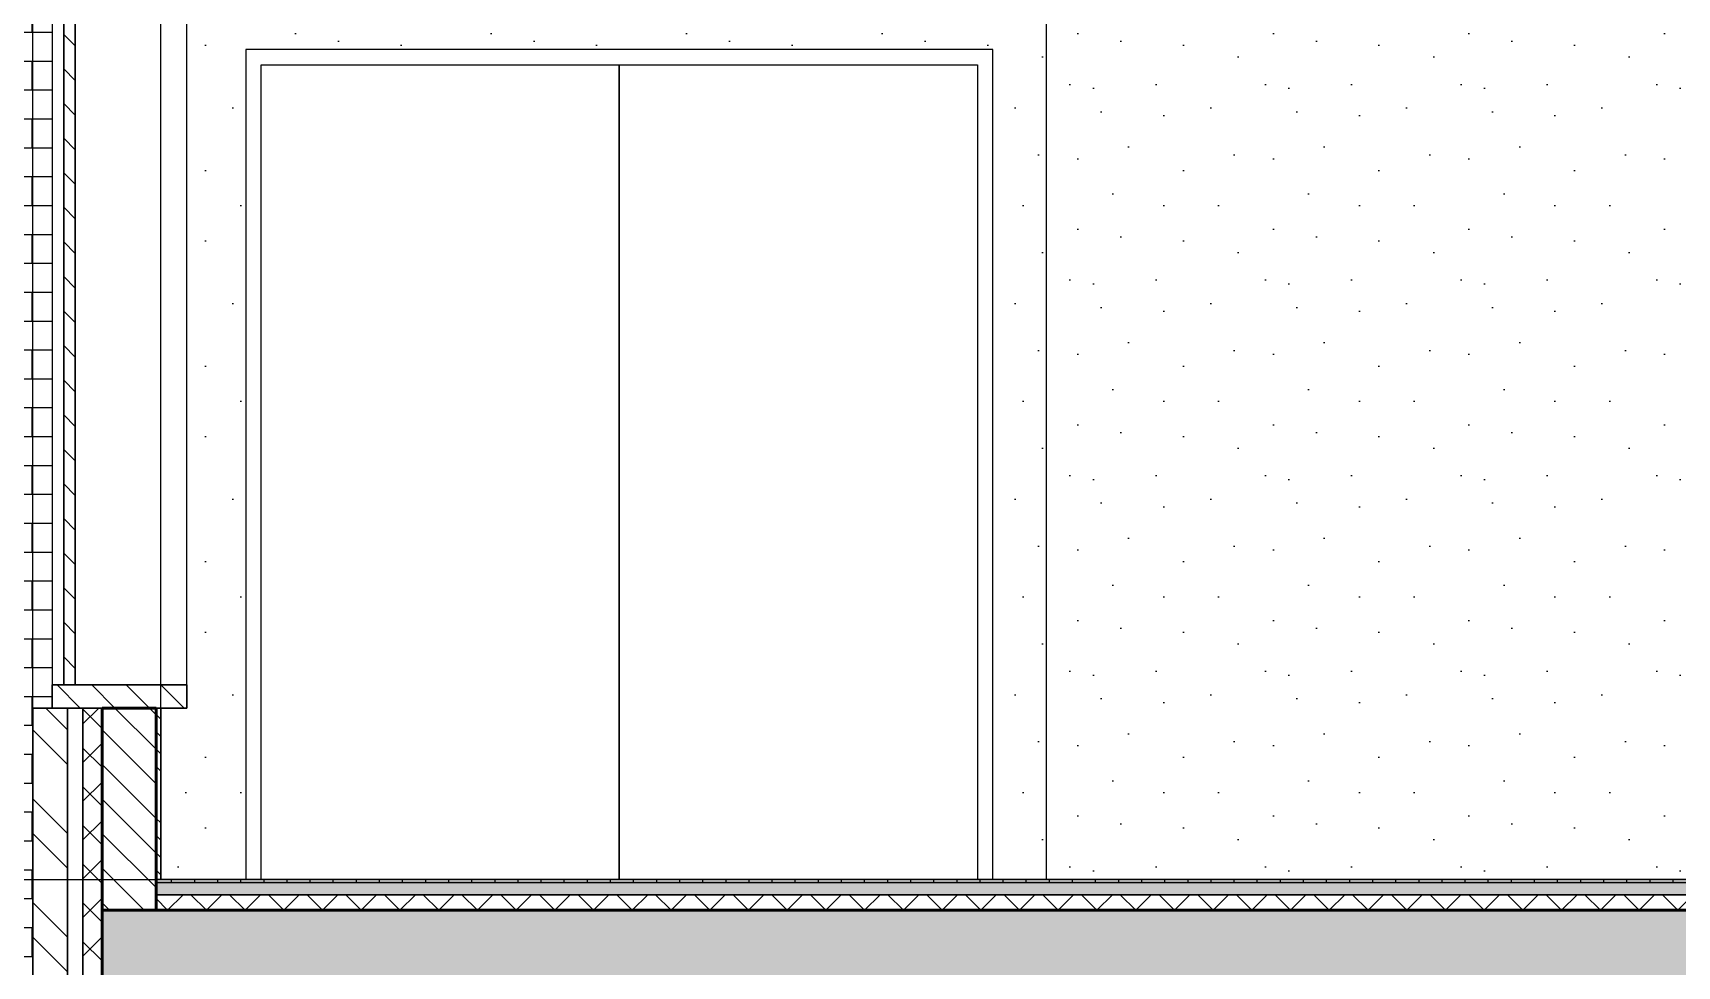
# Model space of a CAD drawing. Header units: millimetres. Extents: x -100 to 224448, y 0 to 22177.
# Drawn here: x 132902 to 137173, y 6875 to 9298 of the extents above; entities that cross this region are included whole.
import ezdxf

# ---------------------------------------------------------------- set-up
doc = ezdxf.new("R2010")
doc.units = ezdxf.units.MM
doc.layers.get('0').update_dxf_attribs({"true_color": 0xdfdfdf})
for name, color, linetype, lineweight in [('Background_Air', 7, 'Continuous', 9), ('Background_Concrete_ Reinforced', 7, 'Continuous', 9), ('Background_Floor_ Ceramic Tiles', 7, 'Continuous', 9), ('Background_Gypsum Board', 7, 'Continuous', 9), ('Background_Insulation_ Extruded Polystyrene', 7, 'Continuous', 9), ('Background_Insulation_ Polyurethane Foam', 7, 'Continuous', 9), ('Background_Plaster_ Cement', 7, 'Continuous', 9), ('Background_Screed', 7, 'Continuous', 9), ('Background_Supporting Wall_ Brick', 7, 'Continuous', 9), ('Boundary_Concrete_ Reinforced', 99, 'Continuous', 50), ('Boundary_Supporting Wall_ Brick', 14, 'Continuous', 50)]:
    doc.layers.add(name, color=color, linetype=linetype, lineweight=lineweight)
for name, color, linetype in [('Background_DOOR_FRAME', 253, 'Continuous'), ('Background_DOOR_PANEL', 255, 'Continuous'), ('Background_Front bricks', 7, 'Continuous'), ('Background_GLASS', 161, 'Continuous'), ('Background_WINDOW_FRAME', 253, 'Continuous'), ('Boundary_Air', 7, 'Continuous'), ('Boundary_Cavity Wall_ Front', 7, 'Continuous'), ('Boundary_Floor_ Ceramic Tiles', 7, 'Continuous'), ('Boundary_Front bricks', 7, 'Continuous'), ('Boundary_GLASS', 161, 'Continuous'), ('Boundary_Gypsum Board', 54, 'Continuous'), ('Boundary_Insulation_ Extruded Polystyrene', 42, 'Continuous'), ('Boundary_Insulation_ Polyurethane Foam', 42, 'Continuous'), ('Boundary_Screed', 7, 'Continuous'), ('Boundary_WINDOW_FRAME', 253, 'Continuous'), ('Elevation_Front bricks', 7, 'Continuous'), ('Elevation_Plaster_ Cement', 7, 'Continuous'), ('Fill_Concrete_ Reinforced', 85, 'Continuous'), ('Fill_Floor_ Ceramic Tiles', 251, 'Continuous'), ('Fill_Front bricks', 7, 'Continuous'), ('Fill_GLASS', 161, 'Continuous'), ('Fill_Gypsum Board', 251, 'Continuous'), ('Fill_Insulation_ Extruded Polystyrene', 42, 'Continuous'), ('Fill_Insulation_ Polyurethane Foam', 42, 'Continuous'), ('Fill_Screed', 251, 'Continuous'), ('Fill_Supporting Wall_ Brick', 11, 'Continuous'), ('Fill_WINDOW_FRAME', 253, 'Continuous'), ('Viewport border', 7, 'Continuous')]:
    doc.layers.add(name, color=color, linetype=linetype)
doc.layers.add('BIM_ROOM_LINES', color=7, linetype='Continuous', plot=False)
pattern_1 = [(45, (-3002.4, 80), (-44.90128, 44.90128), [])]
pattern_2 = [(45, (-3002.4, 80), (-50.28943, 50.28943), []), (135, (-3002.4, 80), (-50.28943, -50.28943), [])]

# ---------------------------------------------------------------- blocks, each defined once
blk = doc.blocks.new("BB'__section__..%5CMainBuilding.dwg", base_point=(1833.3, -3770))
at = {"layer": 'Elevation_Front bricks'}
h = blk.add_hatch(dxfattribs=at)
h.set_pattern_fill('V_MASONRY300x75', color=256, scale=10, style=0)
h.paths.add_polyline_path([(3002.4, 3080), (12002.4, 3080), (12002.4, 3775), (12002.4, 6135), (12002.4, 6330), (3002.4, 6330)])
h = blk.add_hatch(dxfattribs=at)
h.set_pattern_fill('V_MASONRY300x75', color=256, scale=10, style=0)
h.paths.add_polyline_path([(12052.4, 3835), (12052.4, 6075), (12052.4, 6135), (12002.4, 6135), (12002.4, 3775), (12052.4, 3775)])
at = {"layer": 'Elevation_Plaster_ Cement'}
h = blk.add_hatch(dxfattribs=at)
h.set_pattern_fill('DOTS2', color=256, scale=20, style=0)
h.paths.add_polyline_path([(12402.4, 3835), (12402.4, 3775), (12334.4, 3775), (12334.4, 3330), (12555.6, 3330), (12555.6, 5485), (14495.6, 5485), (14495.6, 3330), (14635, 3330), (14635, 6330), (12334.4, 6330), (12334.4, 6135), (12402.4, 6135), (12402.4, 6075)])
h = blk.add_hatch(dxfattribs=at)
h.set_pattern_fill('DOTS2', color=256, scale=20, style=0)
h.paths.add_polyline_path([(16106.9, 6041.7), (16147.8, 6041.7, 0.414214), (16167.7, 6061.6), (16167.7, 6293.4, 0.414214), (16147.8, 6313.3), (16106.9, 6313.3), (16106.9, 6330), (14635, 6330), (14635, 3330), (21230.4, 3330), (21230.4, 6330), (21175.9, 6330), (21175.9, 6313.3), (21135, 6313.3, 0.414214), (21115.1, 6293.4), (21115.1, 6061.6, 0.414214), (21135, 6041.7), (21175.9, 6041.7), (21175.9, 6025), (21036.9, 6025), (21036.9, 6041.7), (21077.8, 6041.7, 0.414214), (21097.7, 6061.6), (21097.7, 6293.4, 0.414214), (21077.8, 6313.3), (21036.9, 6313.3), (21036.9, 6330), (16245.9, 6330), (16245.9, 6313.3), (16205, 6313.3, 0.414214), (16185.1, 6293.4), (16185.1, 6061.6, 0.414214), (16205, 6041.7), (16245.9, 6041.7), (16245.9, 6025), (16106.9, 6025)])
at = {"layer": 'Fill_Concrete_ Reinforced', "extrusion": (3.73972e-32, 4.56433e-28, -1)}
h = blk.add_hatch(dxfattribs=at)
h.set_pattern_fill('CONCRETE1', color=256, scale=20, angle=15, style=0)
h.set_pattern_definition([(15, (-3002.4, 80), (287.368, 497.736), [50.8, -355.6]), (105, (-3002.4, 80), (-497.736, 287.368), [50.8, -355.6]), (150, (-2953.33, 93.15), (-392.5523, -105.184), [71.842, -502.894]), (15, (-3012.5, 313.96), (287.368, 497.736), [50.8, -355.6]), (60, (-2981.4, 296), (-105.184, 392.5523), [35.921, -538.815]), (150, (-2981.4, 296), (-392.5523, -105.184), [35.921, -538.815]), (15, (-2891.6, 451.54), (287.368, 497.736), [71.842, -334.558]), (60, (-2891.6, 451.54), (-105.184, 392.5523), [50.8, -523.936]), (150, (-2822.2, 470.13), (-392.5523, -105.184), [50.8, -523.936]), (105, (-2758.8, 250.45), (-497.736, 287.368), [50.8, -355.6]), (60, (-2758.82, 250.45), (-105.184, 392.5523), [35.921, -538.815]), (150, (-2740.86, 281.56), (-392.5523, -105.184), [35.921, -538.815]), (15, (-2979.63, 191.3), (287.368, 497.736), [25.4, -340.36]), (15, (-2711.5, 368.3), (287.368, 497.736), [25.4, -340.36]), (105, (-2847.33, 384.5), (-497.736, 287.368), [25.4, -340.36]), (150, (-2739.1, 176.85), (-392.5523, -105.184), [35.921, -538.815]), (150, (-2983.15, 400.7), (-392.5523, -105.184), [35.921, -538.815]), (60, (-2852.9, 258.1), (-105.184, 392.5523), [35.921, -538.815]), (105, (-2880.6, 165.23), (-497.736, 287.368), [6.35, -400.05]), (105, (-2906.6, 335.76), (-497.736, 287.368), [6.35, -400.05]), (105, (-2740.65, 452.54), (-497.736, 287.368), [6.35, -400.05]), (105, (-2678.64, 245.64), (-497.736, 287.368), [6.35, -400.05])])
h.paths.add_polyline_path([(-21382.4, 3080), (-21382.4, 3250), (-21242.4, 3250), (-12322.4, 3250), (-12182.4, 3250), (-12182.4, 3080)])
at = {"layer": 'Fill_Floor_ Ceramic Tiles', "extrusion": (3.91018e-31, 1.11885e-25, -1)}
h = blk.add_hatch(dxfattribs=at)
h.set_pattern_fill('_USER', color=256, scale=60, angle=90, style=0, pattern_type=0)
h.set_pattern_definition([(90, (-3002.4, 80), (-60, -2e-13), [])])
h.paths.add_polyline_path([(-12322.4, 3330), (-12322.4, 3322), (-21242.4, 3322), (-21242.4, 3330)])
at = {"layer": 'Fill_Front bricks', "extrusion": (4.53449e-44, 2.01922e-29, -1)}
h = blk.add_hatch(dxfattribs=at)
h.set_pattern_fill('ANSI32', color=256, scale=20, style=0)
h.set_pattern_definition([(45, (-3002.4, 80), (-134.704, 134.704), []), (45, (-2912.6, 80), (-134.704, 134.704), [])])
h.paths.add_polyline_path([(-12002.4, 3080), (-12092.4, 3080), (-12092.4, 3775), (-12002.4, 3775)])
at = {"layer": 'Fill_GLASS', "extrusion": (0, 0, -1)}
h = blk.add_hatch(dxfattribs=at)
h.set_pattern_fill('ANSI31', color=256, scale=20, style=0)
h.set_pattern_definition(pattern_1)
h.paths.add_polyline_path([(-12082.4, 6075), (-12082.4, 3835), (-12112.4, 3835), (-12112.4, 6075)])
at = {"layer": 'Fill_Gypsum Board', "extrusion": (2.1434e-28, 4.36419e-30, -1)}
h = blk.add_hatch(dxfattribs=at)
h.set_pattern_fill('ANSI34', color=256, scale=10, style=0)
h.set_pattern_definition([(45, (-3002.4, 80), (-134.704, 134.704), []), (45, (-2957.5, 80), (-134.704, 134.704), []), (45, (-2912.6, 80), (-134.704, 134.704), []), (45, (-2867.7, 80), (-134.704, 134.704), [])])
h.paths.add_polyline_path([(-12334.4, 3775), (-12322.4, 3775), (-12322.4, 3330), (-12334.4, 3330)])
at = {"layer": 'Fill_Insulation_ Extruded Polystyrene', "extrusion": (3.16538e-31, 9.25948e-27, -1)}
h = blk.add_hatch(dxfattribs=at)
h.set_pattern_fill('INSULATION', color=256, scale=20, style=0)
h.set_pattern_definition(pattern_2)
h.paths.add_polyline_path([(-12322.4, 3290), (-12322.4, 3250), (-21242.4, 3250), (-21242.4, 3290)])
at = {"layer": 'Fill_Insulation_ Polyurethane Foam', "extrusion": (-8.39634e-29, 2.39214e-29, -1)}
h = blk.add_hatch(dxfattribs=at)
h.set_pattern_fill('INSULATION', color=256, scale=20, style=0)
h.set_pattern_definition(pattern_2)
h.paths.add_polyline_path([(-12132.4, 3080), (-12182.4, 3080), (-12182.4, 3250), (-12182.4, 3775), (-12132.4, 3775)])
at = {"layer": 'Fill_Screed', "extrusion": (3.91018e-31, 4.82265e-27, -1)}
h = blk.add_hatch(dxfattribs=at)
h.set_pattern_fill('SCREED', color=256, scale=20, angle=15, style=0)
h.set_pattern_definition([(15, (-3002.4, 80), (915.6406, 508.3053), [-127, 0, -381, 0]), (15, (-3005.69, 92.27), (915.6406, 508.3053), [-50.8, 0, -177.8, 0, -91.44, 0, -381, 0]), (15, (-3008.97, 104.53), (915.6406, 508.3053), [-25.4, 0, -127, 0, -127, 0, -279.4, 0, -91.44, 0]), (15, (-3012.26, 116.8), (915.6406, 508.3053), [-91.44, 0, -406.4, 0]), (15, (-3015.55, 129.07), (915.6406, 508.3053), [-304.8, 0, -304.8, 0]), (15, (-3018.84, 141.34), (915.6406, 508.3053), [-431.8, 0]), (15, (-3022.12, 153.6), (915.6406, 508.3053), [-127, 0, -558.8, 0]), (15, (-3025.4, 165.87), (915.6406, 508.3053), [-177.8, 0, -101.6, 0]), (15, (-3028.7, 178.14), (915.6406, 508.3053), [-254, 0]), (15, (-3035.27, 202.67), (915.6406, 508.3053), [-35.56, 0, -381, 0, -228.6, 0]), (15, (-3038.56, 214.94), (915.6406, 508.3053), [-50.8, 0, -5.08, 0, -127, 0]), (15, (-3041.84, 227.2), (915.6406, 508.3053), [-25.4, 0, -330.2, 0, -381, 0]), (15, (-3045.13, 239.47), (915.6406, 508.3053), [-254, 0]), (15, (-3048.42, 251.74), (915.6406, 508.3053), [-127, 0, -533.4, 0]), (15, (-3055, 276.28), (915.6406, 508.3053), [-609.6, 0]), (15, (-3058.28, 288.54), (915.6406, 508.3053), [-127, 0, -10.16, 0, -177.8, 0]), (15, (-3061.57, 300.8), (915.6406, 508.3053), [-35.56, 0, -254, 0, -101.6, 0, -177.8, 0, -203.2, 0]), (15, (-3064.85, 313.08), (915.6406, 508.3053), [-76.2, 0, -101.6, 0, -254, 0, -10.16, 0, -127, 0]), (15, (-3068.14, 325.35), (915.6406, 508.3053), [-254, 0])])
h.paths.add_polyline_path([(-12322.4, 3322), (-12322.4, 3290), (-21242.4, 3290), (-21242.4, 3322)])
at = {"layer": 'Fill_Supporting Wall_ Brick', "extrusion": (3.53699e-29, 1.34871e-29, -1)}
h = blk.add_hatch(dxfattribs=at)
h.set_pattern_fill('ANSI31', color=256, scale=20, style=0)
h.set_pattern_definition(pattern_1)
h.paths.add_polyline_path([(-12182.4, 3250), (-12322.4, 3250), (-12322.4, 3330), (-12322.4, 3775), (-12182.4, 3775)])
at = {"layer": 'Fill_WINDOW_FRAME', "extrusion": (0, 0, -1)}
h = blk.add_hatch(dxfattribs=at)
h.set_pattern_fill('ANSI31', color=256, scale=20, style=0)
h.set_pattern_definition(pattern_1)
h.paths.add_polyline_path([(-12402.4, 3775), (-12402.4, 3835), (-12052.4, 3835), (-12052.4, 3775)])
blk.add_line((2834.4, 3330), (21730.4, 3330))
blk.add_line((2834.4, 3330), (21730.4, 3330))
blk.add_line((2834.4, 3330), (21730.4, 3330))
at = {"layer": 'Background_Air', "extrusion": (0, 1, 0)}
for p, q in [((12092.4, 3775), (12092.4, 3080)), ((12132.4, 3775), (12092.4, 3775)), ((12132.4, 3080), (12132.4, 3775))]:
    blk.add_line(p, q, dxfattribs=at)
at = {"layer": 'Background_Concrete_ Reinforced', "extrusion": (0, 1, 0)}
for p, q in [((12182.4, 3250), (12182.4, 3080)), ((12322.4, 3250), (12182.4, 3250)), ((21242.4, 3250), (12322.4, 3250))]:
    blk.add_line(p, q, dxfattribs=at)
at = {"layer": 'Background_DOOR_FRAME', "extrusion": (0, 1, 0)}
for p, q in [((12555.6, 5485), (12555.6, 3330)), ((14495.6, 5485), (12555.6, 5485)), ((14495.6, 3330), (14495.6, 5485)), ((12595.6, 5445), (14455.6, 5445)), ((12595.6, 3330), (12595.6, 5445)), ((14455.6, 5445), (14455.6, 3330)), ((12555.6, 3330), (12595.6, 3330)), ((14455.6, 3330), (14495.6, 3330))]:
    blk.add_line(p, q, dxfattribs=at)
at = {"layer": 'Background_DOOR_PANEL', "extrusion": (0, 1, 0)}
for p, q in [((12595.6, 3330), (12595.6, 5445)), ((13525.6, 5445), (13525.6, 3330)), ((13525.6, 3330), (13525.6, 5445)), ((13525.6, 3330), (12595.6, 3330)), ((14455.6, 3330), (13525.6, 3330))]:
    blk.add_line(p, q, dxfattribs=at)
at = {"layer": 'Background_Floor_ Ceramic Tiles', "extrusion": (0, 1, 0)}
for p, q in [((12322.4, 3330), (12322.4, 3322)), ((21242.4, 3330), (12322.4, 3330)), ((12322.4, 3322), (21242.4, 3322))]:
    blk.add_line(p, q, dxfattribs=at)
at = {"layer": 'Background_Front bricks', "extrusion": (0, 1, 0)}
for p, q in [((12002.4, 3775), (12002.4, 6135)), ((12002.4, 3775), (12002.4, 3080)), ((12092.4, 3775), (12002.4, 3775)), ((12002.4, 3775), (12002.4, 3775)), ((12092.4, 3080), (12092.4, 3775))]:
    blk.add_line(p, q, dxfattribs=at)
at = {"layer": 'Background_GLASS', "extrusion": (0, 1, 0)}
for p, q in [((12082.4, 6075), (12082.4, 3835)), ((12112.4, 3835), (12112.4, 6075)), ((12082.4, 3835), (12112.4, 3835))]:
    blk.add_line(p, q, dxfattribs=at)
at = {"layer": 'Background_Gypsum Board', "extrusion": (0, 1, 0)}
for p, q in [((12334.4, 3775), (12322.4, 3775)), ((12322.4, 3775), (12322.4, 3330)), ((12334.4, 3330), (12334.4, 3775)), ((12322.4, 3330), (12334.4, 3330)), ((12334.4, 3330), (12334.4, 3330))]:
    blk.add_line(p, q, dxfattribs=at)
at = {"layer": 'Background_Insulation_ Extruded Polystyrene', "extrusion": (0, 1, 0)}
for p, q in [((12322.4, 3290), (12322.4, 3250)), ((21242.4, 3290), (12322.4, 3290)), ((12322.4, 3250), (21242.4, 3250))]:
    blk.add_line(p, q, dxfattribs=at)
at = {"layer": 'Background_Insulation_ Polyurethane Foam', "extrusion": (0, 1, 0)}
for p, q in [((12132.4, 3775), (12132.4, 3080)), ((12182.4, 3775), (12132.4, 3775)), ((12182.4, 3250), (12182.4, 3775)), ((12182.4, 3080), (12182.4, 3250))]:
    blk.add_line(p, q, dxfattribs=at)
at = {"layer": 'Background_Plaster_ Cement', "extrusion": (0, 1, 0)}
for p, q in [((14635, 3330), (14635, 6330)), ((14635, 3330), (14635, 6330)), ((12555.6, 3330), (12555.6, 5485)), ((12555.6, 5485), (14495.6, 5485)), ((14495.6, 5485), (14495.6, 3330)), ((12334.4, 3775), (12334.4, 3330)), ((12334.4, 3330), (12555.6, 3330)), ((14635, 3330), (14495.6, 3330)), ((21230.4, 3330), (14635, 3330))]:
    blk.add_line(p, q, dxfattribs=at)
at = {"layer": 'Background_Screed', "extrusion": (0, 1, 0)}
for p, q in [((12322.4, 3322), (12322.4, 3290)), ((21242.4, 3322), (12322.4, 3322)), ((12322.4, 3290), (21242.4, 3290))]:
    blk.add_line(p, q, dxfattribs=at)
at = {"layer": 'Background_Supporting Wall_ Brick', "extrusion": (0, 1, 0)}
for p, q in [((12182.4, 3775), (12182.4, 3250)), ((12322.4, 3775), (12182.4, 3775)), ((12322.4, 3330), (12322.4, 3775)), ((12322.4, 3250), (12322.4, 3330)), ((12334.4, 3330), (12334.4, 3330)), ((12555.6, 3330), (12555.6, 3330)), ((14495.6, 3330), (14495.6, 3330)), ((12182.4, 3250), (12322.4, 3250))]:
    blk.add_line(p, q, dxfattribs=at)
at = {"layer": 'Background_WINDOW_FRAME', "extrusion": (0, 1, 0)}
for p, q in [((12402.4, 3775), (12402.4, 6135)), ((12402.4, 3775), (12402.4, 6135)), ((12402.4, 3775), (12402.4, 6135)), ((12402.4, 3775), (12402.4, 6135)), ((12402.4, 3775), (12402.4, 6135)), ((12402.4, 3775), (12402.4, 6135)), ((12402.4, 3775), (12402.4, 6135)), ((12052.4, 6075), (12052.4, 3835)), ((12402.4, 3835), (12052.4, 3835)), ((12052.4, 3835), (12052.4, 3775)), ((12402.4, 3775), (12402.4, 3835)), ((12402.4, 3775), (12402.4, 3835)), ((12402.4, 3775), (12402.4, 3835)), ((12402.4, 3775), (12402.4, 3835)), ((12402.4, 3775), (12402.4, 3835)), ((12402.4, 3775), (12402.4, 3835)), ((12402.4, 3775), (12402.4, 3835)), ((12052.4, 3775), (12402.4, 3775))]:
    blk.add_line(p, q, dxfattribs=at)
at = {"layer": 'BIM_ROOM_LINES', "extrusion": (0, 1, 0)}
for p, q in [((12334.4, 3330), (12334.4, 6330)), ((14635, 3330), (14635, 6330)), ((12334.4, 3330), (12334.4, 3775)), ((21230.4, 3330), (12334.4, 3330)), ((14635, 3330), (12334.4, 3330)), ((21230.4, 3330), (14635, 3330))]:
    blk.add_line(p, q, dxfattribs=at)
at = {"layer": 'Boundary_Air', "extrusion": (0, 1, 0)}
for p, q in [((12092.4, 3080), (12092.4, 3775)), ((12092.4, 3775), (12132.4, 3775)), ((12132.4, 3775), (12132.4, 3080))]:
    blk.add_line(p, q, dxfattribs=at)
at = {"layer": 'Boundary_Cavity Wall_ Front', "extrusion": (0, 1, 0)}
for p, q in [((12002.4, 2885), (12002.4, 3775)), ((12002.4, 3775), (12334.4, 3775)), ((12334.4, 3775), (12334.4, 3330)), ((12334.4, 3330), (12322.4, 3330)), ((12322.4, 3330), (12322.4, 3250)), ((12322.4, 3250), (12182.4, 3250)), ((12182.4, 3250), (12182.4, 3080))]:
    blk.add_line(p, q, dxfattribs=at)
at = {"layer": 'Boundary_Concrete_ Reinforced', "extrusion": (0, 1, 0)}
for p, q in [((12182.4, 3080), (12182.4, 3250)), ((12182.4, 3250), (12322.4, 3250)), ((12322.4, 3250), (21242.4, 3250))]:
    blk.add_line(p, q, dxfattribs=at)
at = {"layer": 'Boundary_Floor_ Ceramic Tiles', "extrusion": (0, 1, 0)}
for p, q in [((12322.4, 3330), (21242.4, 3330)), ((12322.4, 3322), (12322.4, 3330)), ((21242.4, 3322), (12322.4, 3322))]:
    blk.add_line(p, q, dxfattribs=at)
at = {"layer": 'Boundary_Front bricks', "extrusion": (0, 1, 0)}
for p, q in [((12002.4, 3080), (12002.4, 3775)), ((12002.4, 3775), (12092.4, 3775)), ((12092.4, 3775), (12092.4, 3080))]:
    blk.add_line(p, q, dxfattribs=at)
at = {"layer": 'Boundary_GLASS', "extrusion": (0, 1, 0)}
for p, q in [((12082.4, 3835), (12082.4, 6075)), ((12112.4, 6075), (12112.4, 3835)), ((12112.4, 3835), (12082.4, 3835))]:
    blk.add_line(p, q, dxfattribs=at)
at = {"layer": 'Boundary_Gypsum Board', "extrusion": (0, 1, 0)}
for p, q in [((12322.4, 3330), (12322.4, 3775)), ((12322.4, 3775), (12334.4, 3775)), ((12334.4, 3775), (12334.4, 3330)), ((12334.4, 3330), (12322.4, 3330))]:
    blk.add_line(p, q, dxfattribs=at)
at = {"layer": 'Boundary_Insulation_ Extruded Polystyrene', "extrusion": (0, 1, 0)}
for p, q in [((12322.4, 3290), (21242.4, 3290)), ((12322.4, 3250), (12322.4, 3290)), ((21242.4, 3250), (12322.4, 3250))]:
    blk.add_line(p, q, dxfattribs=at)
at = {"layer": 'Boundary_Insulation_ Polyurethane Foam', "extrusion": (0, 1, 0)}
for p, q in [((12132.4, 3080), (12132.4, 3775)), ((12132.4, 3775), (12182.4, 3775)), ((12182.4, 3775), (12182.4, 3250)), ((12182.4, 3250), (12182.4, 3080))]:
    blk.add_line(p, q, dxfattribs=at)
at = {"layer": 'Boundary_Screed', "extrusion": (0, 1, 0)}
for p, q in [((12322.4, 3322), (21242.4, 3322)), ((12322.4, 3290), (12322.4, 3322)), ((21242.4, 3290), (12322.4, 3290))]:
    blk.add_line(p, q, dxfattribs=at)
at = {"layer": 'Boundary_Supporting Wall_ Brick', "extrusion": (0, 1, 0)}
for p, q in [((12182.4, 3250), (12182.4, 3775)), ((12182.4, 3775), (12322.4, 3775)), ((12322.4, 3775), (12322.4, 3330)), ((12322.4, 3330), (12322.4, 3250)), ((12322.4, 3250), (12182.4, 3250))]:
    blk.add_line(p, q, dxfattribs=at)
at = {"layer": 'Boundary_WINDOW_FRAME', "extrusion": (0, 1, 0)}
for p, q in [((12052.4, 3775), (12052.4, 3835)), ((12052.4, 3835), (12402.4, 3835)), ((12402.4, 3835), (12402.4, 3775)), ((12402.4, 3775), (12052.4, 3775))]:
    blk.add_line(p, q, dxfattribs=at)

msp = doc.modelspace()

# ---------------------------------------------------------------- block references
at = {"layer": 'Viewport border'}
msp.add_blockref("BB'__section__..%5CMainBuilding.dwg", (122732.9, 0), dxfattribs=at)

doc.saveas('drawing.dxf')
